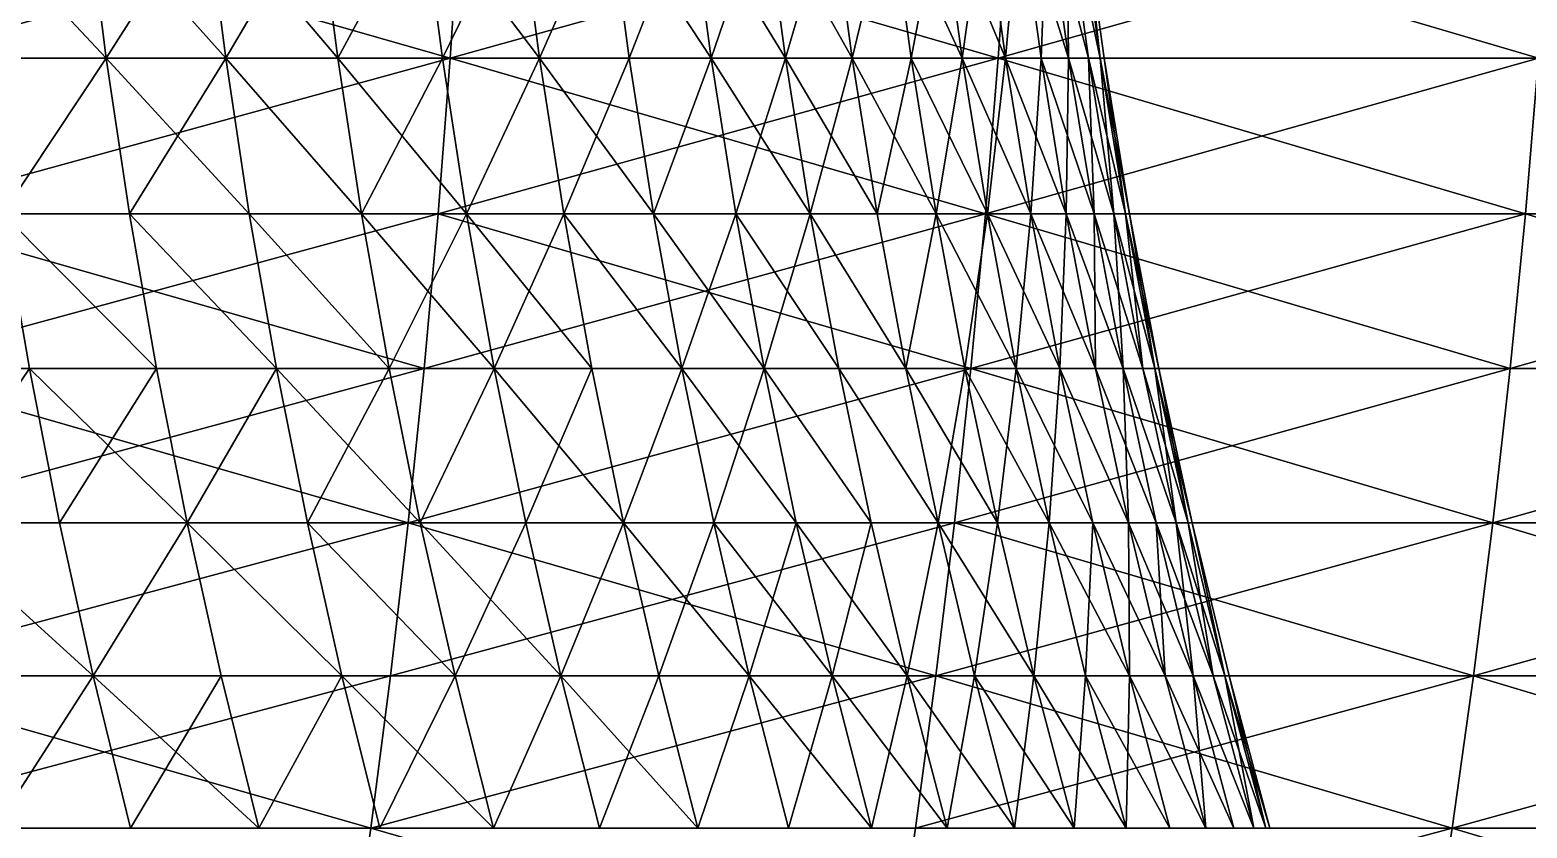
# Model space of a CAD drawing. Header units: millimetres. Extents: x -3250 to 8000, y -3250 to 3250.
# Drawn here: x 6272.9 to 6462.5, y -216.7 to -115.6 of the extents above; entities that cross this region are included whole.
import ezdxf

# ---------------------------------------------------------------- set-up
doc = ezdxf.new("R2010")
doc.units = ezdxf.units.MM
doc.header["$MEASUREMENT"] = 0
doc.layers.add('MESH_3D', color=2, linetype='CONTINUOUS')

msp = doc.modelspace()

# ---------------------------------------------------------------- linework, layer by layer
at = {"layer": 'MESH_3D'}
for points in [[(6257.04, -99.47, 757.94), (6326.14, -119.23, 797.54), (6255.8, -119.23, 760.36)], [(6327.44, -99.47, 25904.86), (6255.8, -119.23, 25939.64), (6326.14, -119.23, 25902.46)], [(6327.44, -99.47, 25904.86), (6257.04, -99.47, 25942.06), (6255.8, -119.23, 25939.64)], [(6257.04, -99.47, 757.94), (6327.44, -99.47, 795.14), (6326.14, -119.23, 797.54)], [(6266.55, -119.23, 2938.27), (6280.08, -99.47, 2976.09), (6264.07, -99.47, 2939.39)], [(6282.6, -119.23, 23724.97), (6266.55, -119.23, 23761.73), (6264.07, -99.47, 23760.61)], [(6282.6, -119.23, 23724.97), (6264.07, -99.47, 23760.61), (6280.08, -99.47, 23723.91)], [(6266.55, -119.23, 2938.27), (6282.6, -119.23, 2975.03), (6280.08, -99.47, 2976.09)], [(6280.08, -99.47, 2976.09), (6297.72, -119.23, 3012.19), (6295.18, -99.47, 3013.19)], [(6282.6, -119.23, 2975.03), (6297.72, -119.23, 3012.19), (6280.08, -99.47, 2976.09)], [(6295.18, -99.47, 23686.81), (6282.6, -119.23, 23724.97), (6280.08, -99.47, 23723.91)], [(6297.72, -119.23, 23687.81), (6282.6, -119.23, 23724.97), (6295.18, -99.47, 23686.81)], [(6297.72, -119.23, 3012.19), (6309.34, -99.47, 3050.64), (6295.18, -99.47, 3013.19)], [(6311.9, -119.23, 23650.29), (6295.18, -99.47, 23686.81), (6309.34, -99.47, 23649.36)], [(6311.9, -119.23, 23650.29), (6297.72, -119.23, 23687.81), (6295.18, -99.47, 23686.81)], [(6297.72, -119.23, 3012.19), (6311.9, -119.23, 3049.71), (6309.34, -99.47, 3050.64)], [(6311.9, -119.23, 3049.71), (6322.57, -99.47, 3088.44), (6309.34, -99.47, 3050.64)], [(6322.57, -99.47, 23611.56), (6311.9, -119.23, 23650.29), (6309.34, -99.47, 23649.36)], [(6311.9, -119.23, 3049.71), (6325.15, -119.23, 3087.58), (6322.57, -99.47, 3088.44)], [(6325.15, -119.23, 23612.42), (6311.9, -119.23, 23650.29), (6322.57, -99.47, 23611.56)], [(6325.15, -119.23, 3087.58), (6334.85, -99.47, 3126.56), (6322.57, -99.47, 3088.44)], [(6337.45, -119.23, 23574.24), (6325.15, -119.23, 23612.42), (6322.57, -99.47, 23611.56)], [(6337.45, -119.23, 23574.24), (6322.57, -99.47, 23611.56), (6334.85, -99.47, 23573.44)], [(6325.15, -119.23, 3087.58), (6337.45, -119.23, 3125.76), (6334.85, -99.47, 3126.56)], [(6327.44, -99.47, 795.14), (6395.53, -119.23, 836.46), (6326.14, -119.23, 797.54)], [(6396.9, -99.47, 25865.9), (6326.14, -119.23, 25902.46), (6395.53, -119.23, 25863.54)], [(6396.9, -99.47, 25865.9), (6327.44, -99.47, 25904.86), (6326.14, -119.23, 25902.46)], [(6327.44, -99.47, 795.14), (6396.9, -99.47, 834.1), (6395.53, -119.23, 836.46)], [(6337.45, -119.23, 3125.76), (6346.18, -99.47, 3164.97), (6334.85, -99.47, 3126.56)], [(6346.18, -99.47, 23535.03), (6337.45, -119.23, 23574.24), (6334.85, -99.47, 23573.44)], [(6337.45, -119.23, 3125.76), (6348.8, -119.23, 3164.24), (6346.18, -99.47, 3164.97)], [(6348.8, -119.23, 23535.76), (6337.45, -119.23, 23574.24), (6346.18, -99.47, 23535.03)], [(6348.8, -119.23, 3164.24), (6356.54, -99.47, 3203.66), (6346.18, -99.47, 3164.97)], [(6359.18, -119.23, 23497.02), (6346.18, -99.47, 23535.03), (6356.54, -99.47, 23496.34)], [(6359.18, -119.23, 23497.02), (6348.8, -119.23, 23535.76), (6346.18, -99.47, 23535.03)], [(6348.8, -119.23, 3164.24), (6359.18, -119.23, 3202.98), (6356.54, -99.47, 3203.66)], [(6359.18, -119.23, 3202.98), (6365.94, -99.47, 3242.58), (6356.54, -99.47, 3203.66)], [(6368.6, -119.23, 23458.02), (6356.54, -99.47, 23496.34), (6365.94, -99.47, 23457.42)], [(6368.6, -119.23, 23458.02), (6359.18, -119.23, 23497.02), (6356.54, -99.47, 23496.34)], [(6359.18, -119.23, 3202.98), (6368.6, -119.23, 3241.98), (6365.94, -99.47, 3242.58)], [(6368.6, -119.23, 3241.98), (6374.36, -99.47, 3281.74), (6365.94, -99.47, 3242.58)], [(6377.03, -119.23, 23418.8), (6368.6, -119.23, 23458.02), (6365.94, -99.47, 23457.42)], [(6377.03, -119.23, 23418.8), (6365.94, -99.47, 23457.42), (6374.36, -99.47, 23418.26)], [(6368.6, -119.23, 3241.98), (6377.03, -119.23, 3281.2), (6374.36, -99.47, 3281.74)], [(6377.03, -119.23, 3281.2), (6381.81, -99.47, 3321.08), (6374.36, -99.47, 3281.74)], [(6381.81, -99.47, 23378.92), (6377.03, -119.23, 23418.8), (6374.36, -99.47, 23418.26)], [(6377.03, -119.23, 3281.2), (6384.49, -119.23, 3320.61), (6381.81, -99.47, 3321.08)], [(6384.49, -119.23, 23379.39), (6377.03, -119.23, 23418.8), (6381.81, -99.47, 23378.92)], [(6384.49, -119.23, 3320.61), (6388.27, -99.47, 3360.61), (6381.81, -99.47, 3321.08)], [(6390.96, -119.23, 23339.8), (6384.49, -119.23, 23379.39), (6381.81, -99.47, 23378.92)], [(6390.96, -119.23, 23339.8), (6381.81, -99.47, 23378.92), (6388.27, -99.47, 23339.39)], [(6384.49, -119.23, 3320.61), (6390.96, -119.23, 3360.2), (6388.27, -99.47, 3360.61)], [(6390.96, -119.23, 3360.2), (6393.74, -99.47, 3400.28), (6388.27, -99.47, 3360.61)], [(6396.45, -119.23, 23300.06), (6388.27, -99.47, 23339.39), (6393.74, -99.47, 23299.72)], [(6396.45, -119.23, 23300.06), (6390.96, -119.23, 23339.8), (6388.27, -99.47, 23339.39)], [(6390.96, -119.23, 3360.2), (6396.45, -119.23, 3399.94), (6393.74, -99.47, 3400.28)], [(6396.45, -119.23, 3399.94), (6398.23, -99.47, 3440.07), (6393.74, -99.47, 3400.28)], [(6398.23, -99.47, 23259.93), (6396.45, -119.23, 23300.06), (6393.74, -99.47, 23299.72)], [(6395.53, -119.23, 836.46), (6465.36, -99.47, 874.77), (6463.93, -119.23, 877.09)], [(6396.9, -99.47, 834.1), (6465.36, -99.47, 874.77), (6395.53, -119.23, 836.46)], [(6463.93, -119.23, 25822.91), (6396.9, -99.47, 25865.9), (6395.53, -119.23, 25863.54)], [(6396.45, -119.23, 3399.94), (6400.94, -119.23, 3439.8), (6398.23, -99.47, 3440.07)], [(6400.94, -119.23, 23260.2), (6396.45, -119.23, 23300.06), (6398.23, -99.47, 23259.93)], [(6465.36, -99.47, 25825.23), (6396.9, -99.47, 25865.9), (6463.93, -119.23, 25822.91)], [(6400.94, -119.23, 3439.8), (6401.72, -99.47, 3479.97), (6398.23, -99.47, 3440.07)], [(6404.44, -119.23, 23220.24), (6398.23, -99.47, 23259.93), (6401.72, -99.47, 23220.03)], [(6404.44, -119.23, 23220.24), (6400.94, -119.23, 23260.2), (6398.23, -99.47, 23259.93)], [(6400.94, -119.23, 3439.8), (6404.44, -119.23, 3479.76), (6401.72, -99.47, 3479.97)], [(6404.44, -119.23, 3479.76), (6404.21, -99.47, 3519.94), (6401.72, -99.47, 3479.97)], [(6406.94, -119.23, 23180.2), (6404.44, -119.23, 23220.24), (6401.72, -99.47, 23220.03)], [(6406.94, -119.23, 23180.2), (6401.72, -99.47, 23220.03), (6404.21, -99.47, 23180.06)], [(6404.21, -99.47, 3519.94), (6408.44, -119.23, 3559.89), (6405.71, -99.47, 3559.96)], [(6406.94, -119.23, 3519.8), (6408.44, -119.23, 3559.89), (6404.21, -99.47, 3519.94)], [(6404.44, -119.23, 3479.76), (6406.94, -119.23, 3519.8), (6404.21, -99.47, 3519.94)], [(6408.44, -119.23, 23140.11), (6406.94, -119.23, 23180.2), (6404.21, -99.47, 23180.06)], [(6408.44, -119.23, 23140.11), (6404.21, -99.47, 23180.06), (6405.71, -99.47, 23140.04)], [(6408.44, -119.23, 3559.89), (6406.21, -99.47, 3600), (6405.71, -99.47, 3559.96)], [(6408.44, -119.23, 23140.11), (6405.71, -99.47, 23140.04), (6406.21, -99.47, 23100)], [(6408.44, -119.23, 3559.89), (6408.94, -119.23, 3600), (6406.21, -99.47, 3600)], [(6408.94, -119.23, 23100), (6406.21, -99.47, 3600), (6408.94, -119.23, 3600)], [(6408.94, -119.23, 23100), (6406.21, -99.47, 23100), (6406.21, -99.47, 3600)], [(6408.44, -119.23, 23140.11), (6406.21, -99.47, 23100), (6408.94, -119.23, 23100)], [(6254.33, -138.92, 763.23), (6326.14, -119.23, 797.54), (6324.6, -138.92, 800.36)], [(6255.8, -119.23, 760.36), (6326.14, -119.23, 797.54), (6254.33, -138.92, 763.23)], [(6326.14, -119.23, 25902.46), (6254.33, -138.92, 25936.77), (6324.6, -138.92, 25899.64)], [(6326.14, -119.23, 25902.46), (6255.8, -119.23, 25939.64), (6254.33, -138.92, 25936.77)], [(6269.49, -138.92, 2936.94), (6282.6, -119.23, 2975.03), (6266.55, -119.23, 2938.27)], [(6282.6, -119.23, 23724.97), (6269.49, -138.92, 23763.06), (6266.55, -119.23, 23761.73)], [(6269.49, -138.92, 2936.94), (6285.56, -138.92, 2973.78), (6282.6, -119.23, 2975.03)], [(6285.56, -138.92, 23726.22), (6269.49, -138.92, 23763.06), (6282.6, -119.23, 23724.97)], [(6285.56, -138.92, 2973.78), (6297.72, -119.23, 3012.19), (6282.6, -119.23, 2975.03)], [(6300.71, -138.92, 23688.99), (6282.6, -119.23, 23724.97), (6297.72, -119.23, 23687.81)], [(6300.71, -138.92, 23688.99), (6285.56, -138.92, 23726.22), (6282.6, -119.23, 23724.97)], [(6285.56, -138.92, 2973.78), (6300.71, -138.92, 3011.01), (6297.72, -119.23, 3012.19)], [(6297.72, -119.23, 3012.19), (6314.93, -138.92, 3048.61), (6311.9, -119.23, 3049.71)], [(6300.71, -138.92, 3011.01), (6314.93, -138.92, 3048.61), (6297.72, -119.23, 3012.19)], [(6314.93, -138.92, 23651.39), (6300.71, -138.92, 23688.99), (6297.72, -119.23, 23687.81)], [(6314.93, -138.92, 23651.39), (6297.72, -119.23, 23687.81), (6311.9, -119.23, 23650.29)], [(6314.93, -138.92, 3048.61), (6325.15, -119.23, 3087.58), (6311.9, -119.23, 3049.71)], [(6328.2, -138.92, 23613.45), (6314.93, -138.92, 23651.39), (6311.9, -119.23, 23650.29)], [(6328.2, -138.92, 23613.45), (6311.9, -119.23, 23650.29), (6325.15, -119.23, 23612.42)], [(6314.93, -138.92, 3048.61), (6328.2, -138.92, 3086.55), (6325.15, -119.23, 3087.58)], [(6326.14, -119.23, 797.54), (6393.92, -138.92, 839.24), (6324.6, -138.92, 800.36)], [(6395.53, -119.23, 25863.54), (6324.6, -138.92, 25899.64), (6393.92, -138.92, 25860.76)], [(6395.53, -119.23, 25863.54), (6326.14, -119.23, 25902.46), (6324.6, -138.92, 25899.64)], [(6328.2, -138.92, 3086.55), (6337.45, -119.23, 3125.76), (6325.15, -119.23, 3087.58)], [(6337.45, -119.23, 23574.24), (6328.2, -138.92, 23613.45), (6325.15, -119.23, 23612.42)], [(6326.14, -119.23, 797.54), (6395.53, -119.23, 836.46), (6393.92, -138.92, 839.24)], [(6328.2, -138.92, 3086.55), (6340.53, -138.92, 3124.81), (6337.45, -119.23, 3125.76)], [(6340.53, -138.92, 23575.19), (6328.2, -138.92, 23613.45), (6337.45, -119.23, 23574.24)], [(6340.53, -138.92, 3124.81), (6348.8, -119.23, 3164.24), (6337.45, -119.23, 3125.76)], [(6351.9, -138.92, 23536.64), (6340.53, -138.92, 23575.19), (6337.45, -119.23, 23574.24)], [(6351.9, -138.92, 23536.64), (6337.45, -119.23, 23574.24), (6348.8, -119.23, 23535.76)], [(6340.53, -138.92, 3124.81), (6351.9, -138.92, 3163.36), (6348.8, -119.23, 3164.24)], [(6351.9, -138.92, 3163.36), (6359.18, -119.23, 3202.98), (6348.8, -119.23, 3164.24)], [(6359.18, -119.23, 23497.02), (6351.9, -138.92, 23536.64), (6348.8, -119.23, 23535.76)], [(6351.9, -138.92, 3163.36), (6362.3, -138.92, 3202.19), (6359.18, -119.23, 3202.98)], [(6362.3, -138.92, 23497.81), (6351.9, -138.92, 23536.64), (6359.18, -119.23, 23497.02)], [(6362.3, -138.92, 3202.19), (6368.6, -119.23, 3241.98), (6359.18, -119.23, 3202.98)], [(6371.73, -138.92, 23458.74), (6359.18, -119.23, 23497.02), (6368.6, -119.23, 23458.02)], [(6371.73, -138.92, 23458.74), (6362.3, -138.92, 23497.81), (6359.18, -119.23, 23497.02)], [(6362.3, -138.92, 3202.19), (6371.73, -138.92, 3241.26), (6368.6, -119.23, 3241.98)], [(6371.73, -138.92, 3241.26), (6377.03, -119.23, 3281.2), (6368.6, -119.23, 3241.98)], [(6380.19, -138.92, 23419.44), (6368.6, -119.23, 23458.02), (6377.03, -119.23, 23418.8)], [(6380.19, -138.92, 23419.44), (6371.73, -138.92, 23458.74), (6368.6, -119.23, 23458.02)], [(6371.73, -138.92, 3241.26), (6380.19, -138.92, 3280.56), (6377.03, -119.23, 3281.2)], [(6380.19, -138.92, 3280.56), (6384.49, -119.23, 3320.61), (6377.03, -119.23, 3281.2)], [(6387.66, -138.92, 23379.95), (6377.03, -119.23, 23418.8), (6384.49, -119.23, 23379.39)], [(6387.66, -138.92, 23379.95), (6380.19, -138.92, 23419.44), (6377.03, -119.23, 23418.8)], [(6380.19, -138.92, 3280.56), (6387.66, -138.92, 3320.05), (6384.49, -119.23, 3320.61)], [(6387.66, -138.92, 3320.05), (6390.96, -119.23, 3360.2), (6384.49, -119.23, 3320.61)], [(6394.15, -138.92, 23340.28), (6384.49, -119.23, 23379.39), (6390.96, -119.23, 23339.8)], [(6394.15, -138.92, 23340.28), (6387.66, -138.92, 23379.95), (6384.49, -119.23, 23379.39)], [(6387.66, -138.92, 3320.05), (6394.15, -138.92, 3359.72), (6390.96, -119.23, 3360.2)], [(6394.15, -138.92, 3359.72), (6396.45, -119.23, 3399.94), (6390.96, -119.23, 3360.2)], [(6399.64, -138.92, 23300.46), (6390.96, -119.23, 23339.8), (6396.45, -119.23, 23300.06)], [(6399.64, -138.92, 23300.46), (6394.15, -138.92, 23340.28), (6390.96, -119.23, 23339.8)], [(6395.53, -119.23, 836.46), (6462.26, -138.92, 879.84), (6393.92, -138.92, 839.24)], [(6463.93, -119.23, 25822.91), (6395.53, -119.23, 25863.54), (6393.92, -138.92, 25860.76)], [(6463.93, -119.23, 25822.91), (6393.92, -138.92, 25860.76), (6462.26, -138.92, 25820.16)], [(6394.15, -138.92, 3359.72), (6399.64, -138.92, 3399.54), (6396.45, -119.23, 3399.94)], [(6395.53, -119.23, 836.46), (6463.93, -119.23, 877.09), (6462.26, -138.92, 879.84)], [(6399.64, -138.92, 3399.54), (6400.94, -119.23, 3439.8), (6396.45, -119.23, 3399.94)], [(6404.14, -138.92, 23260.52), (6399.64, -138.92, 23300.46), (6396.45, -119.23, 23300.06)], [(6404.14, -138.92, 23260.52), (6396.45, -119.23, 23300.06), (6400.94, -119.23, 23260.2)], [(6399.64, -138.92, 3399.54), (6404.14, -138.92, 3439.48), (6400.94, -119.23, 3439.8)], [(6404.14, -138.92, 3439.48), (6404.44, -119.23, 3479.76), (6400.94, -119.23, 3439.8)], [(6407.65, -138.92, 23220.48), (6400.94, -119.23, 23260.2), (6404.44, -119.23, 23220.24)], [(6407.65, -138.92, 23220.48), (6404.14, -138.92, 23260.52), (6400.94, -119.23, 23260.2)], [(6404.14, -138.92, 3439.48), (6407.65, -138.92, 3479.52), (6404.44, -119.23, 3479.76)], [(6407.65, -138.92, 3479.52), (6406.94, -119.23, 3519.8), (6404.44, -119.23, 3479.76)], [(6410.15, -138.92, 23180.36), (6404.44, -119.23, 23220.24), (6406.94, -119.23, 23180.2)], [(6410.15, -138.92, 23180.36), (6407.65, -138.92, 23220.48), (6404.44, -119.23, 23220.24)], [(6410.15, -138.92, 3519.64), (6408.44, -119.23, 3559.89), (6406.94, -119.23, 3519.8)], [(6407.65, -138.92, 3479.52), (6410.15, -138.92, 3519.64), (6406.94, -119.23, 3519.8)], [(6411.65, -138.92, 23140.19), (6406.94, -119.23, 23180.2), (6408.44, -119.23, 23140.11)], [(6411.65, -138.92, 23140.19), (6410.15, -138.92, 23180.36), (6406.94, -119.23, 23180.2)], [(6411.65, -138.92, 3559.81), (6408.94, -119.23, 3600), (6408.44, -119.23, 3559.89)], [(6410.15, -138.92, 3519.64), (6411.65, -138.92, 3559.81), (6408.44, -119.23, 3559.89)], [(6408.44, -119.23, 23140.11), (6408.94, -119.23, 23100), (6412.15, -138.92, 23100)], [(6411.65, -138.92, 23140.19), (6408.44, -119.23, 23140.11), (6412.15, -138.92, 23100)], [(6411.65, -138.92, 3559.81), (6412.15, -138.92, 3600), (6408.94, -119.23, 3600)], [(6412.15, -138.92, 23100), (6408.94, -119.23, 3600), (6412.15, -138.92, 3600)], [(6412.15, -138.92, 23100), (6408.94, -119.23, 23100), (6408.94, -119.23, 3600)], [(6463.93, -119.23, 877.09), (6529.55, -138.92, 922.13), (6462.26, -138.92, 879.84)], [(6529.55, -138.92, 25777.87), (6463.93, -119.23, 25822.91), (6462.26, -138.92, 25820.16)], [(6254.33, -138.92, 763.23), (6322.83, -158.52, 803.62), (6252.64, -158.52, 766.53)], [(6324.6, -138.92, 25899.64), (6254.33, -138.92, 25936.77), (6252.64, -158.52, 25933.47)], [(6324.6, -138.92, 25899.64), (6252.64, -158.52, 25933.47), (6322.83, -158.52, 25896.38)], [(6254.33, -138.92, 763.23), (6324.6, -138.92, 800.36), (6322.83, -158.52, 803.62)], [(6269.49, -138.92, 2936.94), (6288.98, -158.52, 2972.34), (6285.56, -138.92, 2973.78)], [(6272.87, -158.52, 2935.42), (6288.98, -158.52, 2972.34), (6269.49, -138.92, 2936.94)], [(6288.98, -158.52, 23727.66), (6272.87, -158.52, 23764.58), (6269.49, -138.92, 23763.06)], [(6288.98, -158.52, 23727.66), (6269.49, -138.92, 23763.06), (6285.56, -138.92, 23726.22)], [(6285.56, -138.92, 2973.78), (6304.16, -158.52, 3009.66), (6300.71, -138.92, 3011.01)], [(6288.98, -158.52, 2972.34), (6304.16, -158.52, 3009.66), (6285.56, -138.92, 2973.78)], [(6304.16, -158.52, 23690.34), (6288.98, -158.52, 23727.66), (6285.56, -138.92, 23726.22)], [(6304.16, -158.52, 23690.34), (6285.56, -138.92, 23726.22), (6300.71, -138.92, 23688.99)], [(6300.71, -138.92, 3011.01), (6318.41, -158.52, 3047.34), (6314.93, -138.92, 3048.61)], [(6304.16, -158.52, 3009.66), (6318.41, -158.52, 3047.34), (6300.71, -138.92, 3011.01)], [(6318.41, -158.52, 23652.66), (6304.16, -158.52, 23690.34), (6300.71, -138.92, 23688.99)], [(6318.41, -158.52, 23652.66), (6300.71, -138.92, 23688.99), (6314.93, -138.92, 23651.39)], [(6318.41, -158.52, 3047.34), (6328.2, -138.92, 3086.55), (6314.93, -138.92, 3048.61)], [(6331.72, -158.52, 23614.63), (6314.93, -138.92, 23651.39), (6328.2, -138.92, 23613.45)], [(6331.72, -158.52, 23614.63), (6318.41, -158.52, 23652.66), (6314.93, -138.92, 23651.39)], [(6318.41, -158.52, 3047.34), (6331.72, -158.52, 3085.37), (6328.2, -138.92, 3086.55)], [(6324.6, -138.92, 800.36), (6392.07, -158.52, 842.46), (6322.83, -158.52, 803.62)], [(6393.92, -138.92, 25860.76), (6324.6, -138.92, 25899.64), (6322.83, -158.52, 25896.38)], [(6393.92, -138.92, 25860.76), (6322.83, -158.52, 25896.38), (6392.07, -158.52, 25857.54)], [(6324.6, -138.92, 800.36), (6393.92, -138.92, 839.24), (6392.07, -158.52, 842.46)], [(6331.72, -158.52, 3085.37), (6340.53, -138.92, 3124.81), (6328.2, -138.92, 3086.55)], [(6344.07, -158.52, 23576.28), (6328.2, -138.92, 23613.45), (6340.53, -138.92, 23575.19)], [(6344.07, -158.52, 23576.28), (6331.72, -158.52, 23614.63), (6328.2, -138.92, 23613.45)], [(6331.72, -158.52, 3085.37), (6344.07, -158.52, 3123.72), (6340.53, -138.92, 3124.81)], [(6340.53, -138.92, 3124.81), (6355.47, -158.52, 3162.36), (6351.9, -138.92, 3163.36)], [(6344.07, -158.52, 3123.72), (6355.47, -158.52, 3162.36), (6340.53, -138.92, 3124.81)], [(6355.47, -158.52, 23537.64), (6340.53, -138.92, 23575.19), (6351.9, -138.92, 23536.64)], [(6355.47, -158.52, 23537.64), (6344.07, -158.52, 23576.28), (6340.53, -138.92, 23575.19)], [(6355.47, -158.52, 3162.36), (6362.3, -138.92, 3202.19), (6351.9, -138.92, 3163.36)], [(6365.9, -158.52, 23498.73), (6351.9, -138.92, 23536.64), (6362.3, -138.92, 23497.81)], [(6365.9, -158.52, 23498.73), (6355.47, -158.52, 23537.64), (6351.9, -138.92, 23536.64)], [(6355.47, -158.52, 3162.36), (6365.9, -158.52, 3201.27), (6362.3, -138.92, 3202.19)], [(6365.9, -158.52, 3201.27), (6371.73, -138.92, 3241.26), (6362.3, -138.92, 3202.19)], [(6375.35, -158.52, 23459.56), (6365.9, -158.52, 23498.73), (6362.3, -138.92, 23497.81)], [(6375.35, -158.52, 23459.56), (6362.3, -138.92, 23497.81), (6371.73, -138.92, 23458.74)], [(6365.9, -158.52, 3201.27), (6375.35, -158.52, 3240.44), (6371.73, -138.92, 3241.26)], [(6371.73, -138.92, 3241.26), (6383.82, -158.52, 3279.82), (6380.19, -138.92, 3280.56)], [(6375.35, -158.52, 3240.44), (6383.82, -158.52, 3279.82), (6371.73, -138.92, 3241.26)], [(6383.82, -158.52, 23420.18), (6371.73, -138.92, 23458.74), (6380.19, -138.92, 23419.44)], [(6383.82, -158.52, 23420.18), (6375.35, -158.52, 23459.56), (6371.73, -138.92, 23458.74)], [(6383.82, -158.52, 3279.82), (6387.66, -138.92, 3320.05), (6380.19, -138.92, 3280.56)], [(6387.66, -138.92, 23379.95), (6383.82, -158.52, 23420.18), (6380.19, -138.92, 23419.44)], [(6383.82, -158.52, 3279.82), (6391.31, -158.52, 3319.41), (6387.66, -138.92, 3320.05)], [(6391.31, -158.52, 23380.59), (6383.82, -158.52, 23420.18), (6387.66, -138.92, 23379.95)], [(6387.66, -138.92, 3320.05), (6397.81, -158.52, 3359.17), (6394.15, -138.92, 3359.72)], [(6391.31, -158.52, 3319.41), (6397.81, -158.52, 3359.17), (6387.66, -138.92, 3320.05)], [(6394.15, -138.92, 23340.28), (6391.31, -158.52, 23380.59), (6387.66, -138.92, 23379.95)], [(6397.81, -158.52, 23340.83), (6391.31, -158.52, 23380.59), (6394.15, -138.92, 23340.28)], [(6392.07, -158.52, 842.46), (6462.26, -138.92, 879.84), (6460.32, -158.52, 883)], [(6393.92, -138.92, 839.24), (6462.26, -138.92, 879.84), (6392.07, -158.52, 842.46)], [(6460.32, -158.52, 25817), (6393.92, -138.92, 25860.76), (6392.07, -158.52, 25857.54)], [(6462.26, -138.92, 25820.16), (6393.92, -138.92, 25860.76), (6460.32, -158.52, 25817)], [(6397.81, -158.52, 3359.17), (6399.64, -138.92, 3399.54), (6394.15, -138.92, 3359.72)], [(6403.32, -158.52, 23300.92), (6397.81, -158.52, 23340.83), (6394.15, -138.92, 23340.28)], [(6403.32, -158.52, 23300.92), (6394.15, -138.92, 23340.28), (6399.64, -138.92, 23300.46)], [(6397.81, -158.52, 3359.17), (6403.32, -158.52, 3399.08), (6399.64, -138.92, 3399.54)], [(6399.64, -138.92, 3399.54), (6407.83, -158.52, 3439.11), (6404.14, -138.92, 3439.48)], [(6403.32, -158.52, 3399.08), (6407.83, -158.52, 3439.11), (6399.64, -138.92, 3399.54)], [(6404.14, -138.92, 23260.52), (6403.32, -158.52, 23300.92), (6399.64, -138.92, 23300.46)], [(6407.83, -158.52, 23260.89), (6403.32, -158.52, 23300.92), (6404.14, -138.92, 23260.52)], [(6404.14, -138.92, 3439.48), (6411.34, -158.52, 3479.25), (6407.65, -138.92, 3479.52)], [(6407.83, -158.52, 3439.11), (6411.34, -158.52, 3479.25), (6404.14, -138.92, 3439.48)], [(6407.65, -138.92, 23220.48), (6407.83, -158.52, 23260.89), (6404.14, -138.92, 23260.52)], [(6411.34, -158.52, 3479.25), (6410.15, -138.92, 3519.64), (6407.65, -138.92, 3479.52)], [(6411.34, -158.52, 23220.75), (6407.83, -158.52, 23260.89), (6407.65, -138.92, 23220.48)], [(6413.85, -158.52, 23180.54), (6411.34, -158.52, 23220.75), (6407.65, -138.92, 23220.48)], [(6413.85, -158.52, 23180.54), (6407.65, -138.92, 23220.48), (6410.15, -138.92, 23180.36)], [(6410.15, -138.92, 3519.64), (6415.36, -158.52, 3559.72), (6411.65, -138.92, 3559.81)], [(6413.85, -158.52, 3519.46), (6415.36, -158.52, 3559.72), (6410.15, -138.92, 3519.64)], [(6411.34, -158.52, 3479.25), (6413.85, -158.52, 3519.46), (6410.15, -138.92, 3519.64)], [(6411.65, -138.92, 23140.19), (6413.85, -158.52, 23180.54), (6410.15, -138.92, 23180.36)], [(6411.65, -138.92, 3559.81), (6415.86, -158.52, 3600), (6412.15, -138.92, 3600)], [(6415.36, -158.52, 3559.72), (6415.86, -158.52, 3600), (6411.65, -138.92, 3559.81)], [(6415.36, -158.52, 23140.28), (6411.65, -138.92, 23140.19), (6412.15, -138.92, 23100)], [(6415.36, -158.52, 23140.28), (6413.85, -158.52, 23180.54), (6411.65, -138.92, 23140.19)], [(6415.86, -158.52, 23100), (6412.15, -138.92, 3600), (6415.86, -158.52, 3600)], [(6415.86, -158.52, 23100), (6412.15, -138.92, 23100), (6412.15, -138.92, 3600)], [(6415.36, -158.52, 23140.28), (6412.15, -138.92, 23100), (6415.86, -158.52, 23100)], [(6462.26, -138.92, 879.84), (6527.54, -158.52, 925.24), (6460.32, -158.52, 883)], [(6529.55, -138.92, 25777.87), (6462.26, -138.92, 25820.16), (6460.32, -158.52, 25817)], [(6529.55, -138.92, 25777.87), (6460.32, -158.52, 25817), (6527.54, -158.52, 25774.76)], [(6462.26, -138.92, 879.84), (6529.55, -138.92, 922.13), (6527.54, -158.52, 925.24)], [(6252.64, -158.52, 766.53), (6320.82, -178.02, 807.31), (6250.72, -178.02, 770.26)], [(6322.83, -158.52, 25896.38), (6252.64, -158.52, 25933.47), (6250.72, -178.02, 25929.74)], [(6322.83, -158.52, 25896.38), (6250.72, -178.02, 25929.74), (6320.82, -178.02, 25892.69)], [(6252.64, -158.52, 766.53), (6322.83, -158.52, 803.62), (6320.82, -178.02, 807.31)], [(6259.62, -178.02, 2897.08), (6276.69, -178.02, 2933.69), (6272.87, -158.52, 2935.42)], [(6276.69, -178.02, 23766.31), (6259.62, -178.02, 23802.92), (6272.87, -158.52, 23764.58)], [(6276.69, -178.02, 2933.69), (6288.98, -158.52, 2972.34), (6272.87, -158.52, 2935.42)], [(6292.84, -178.02, 23729.29), (6272.87, -158.52, 23764.58), (6288.98, -158.52, 23727.66)], [(6292.84, -178.02, 23729.29), (6276.69, -178.02, 23766.31), (6272.87, -158.52, 23764.58)], [(6276.69, -178.02, 2933.69), (6292.84, -178.02, 2970.71), (6288.98, -158.52, 2972.34)], [(6292.84, -178.02, 2970.71), (6304.16, -158.52, 3009.66), (6288.98, -158.52, 2972.34)], [(6304.16, -158.52, 23690.34), (6292.84, -178.02, 23729.29), (6288.98, -158.52, 23727.66)], [(6292.84, -178.02, 2970.71), (6308.07, -178.02, 3008.13), (6304.16, -158.52, 3009.66)], [(6308.07, -178.02, 23691.87), (6292.84, -178.02, 23729.29), (6304.16, -158.52, 23690.34)], [(6308.07, -178.02, 3008.13), (6318.41, -158.52, 3047.34), (6304.16, -158.52, 3009.66)], [(6322.36, -178.02, 23654.09), (6304.16, -158.52, 23690.34), (6318.41, -158.52, 23652.66)], [(6322.36, -178.02, 23654.09), (6308.07, -178.02, 23691.87), (6304.16, -158.52, 23690.34)], [(6308.07, -178.02, 3008.13), (6322.36, -178.02, 3045.91), (6318.41, -158.52, 3047.34)], [(6322.36, -178.02, 3045.91), (6331.72, -158.52, 3085.37), (6318.41, -158.52, 3047.34)], [(6331.72, -158.52, 23614.63), (6322.36, -178.02, 23654.09), (6318.41, -158.52, 23652.66)], [(6320.82, -178.02, 807.31), (6392.07, -158.52, 842.46), (6389.97, -178.02, 846.09)], [(6322.83, -158.52, 803.62), (6392.07, -158.52, 842.46), (6320.82, -178.02, 807.31)], [(6392.07, -158.52, 25857.54), (6320.82, -178.02, 25892.69), (6389.97, -178.02, 25853.91)], [(6392.07, -158.52, 25857.54), (6322.83, -158.52, 25896.38), (6320.82, -178.02, 25892.69)], [(6322.36, -178.02, 3045.91), (6335.7, -178.02, 3084.03), (6331.72, -158.52, 3085.37)], [(6335.7, -178.02, 23615.97), (6322.36, -178.02, 23654.09), (6331.72, -158.52, 23614.63)], [(6335.7, -178.02, 3084.03), (6344.07, -158.52, 3123.72), (6331.72, -158.52, 3085.37)], [(6348.08, -178.02, 23577.52), (6335.7, -178.02, 23615.97), (6331.72, -158.52, 23614.63)], [(6348.08, -178.02, 23577.52), (6331.72, -158.52, 23614.63), (6344.07, -158.52, 23576.28)], [(6335.7, -178.02, 3084.03), (6348.08, -178.02, 3122.48), (6344.07, -158.52, 3123.72)], [(6348.08, -178.02, 3122.48), (6355.47, -158.52, 3162.36), (6344.07, -158.52, 3123.72)], [(6355.47, -158.52, 23537.64), (6348.08, -178.02, 23577.52), (6344.07, -158.52, 23576.28)], [(6348.08, -178.02, 3122.48), (6359.51, -178.02, 3161.22), (6355.47, -158.52, 3162.36)], [(6359.51, -178.02, 23538.78), (6348.08, -178.02, 23577.52), (6355.47, -158.52, 23537.64)], [(6359.51, -178.02, 3161.22), (6365.9, -158.52, 3201.27), (6355.47, -158.52, 3162.36)], [(6369.96, -178.02, 23499.76), (6359.51, -178.02, 23538.78), (6355.47, -158.52, 23537.64)], [(6369.96, -178.02, 23499.76), (6355.47, -158.52, 23537.64), (6365.9, -158.52, 23498.73)], [(6359.51, -178.02, 3161.22), (6369.96, -178.02, 3200.24), (6365.9, -158.52, 3201.27)], [(6365.9, -158.52, 3201.27), (6379.44, -178.02, 3239.5), (6375.35, -158.52, 3240.44)], [(6369.96, -178.02, 3200.24), (6379.44, -178.02, 3239.5), (6365.9, -158.52, 3201.27)], [(6379.44, -178.02, 23460.5), (6369.96, -178.02, 23499.76), (6365.9, -158.52, 23498.73)], [(6379.44, -178.02, 23460.5), (6365.9, -158.52, 23498.73), (6375.35, -158.52, 23459.56)], [(6375.35, -158.52, 3240.44), (6387.94, -178.02, 3278.99), (6383.82, -158.52, 3279.82)], [(6379.44, -178.02, 3239.5), (6387.94, -178.02, 3278.99), (6375.35, -158.52, 3240.44)], [(6387.94, -178.02, 23421.01), (6375.35, -158.52, 23459.56), (6383.82, -158.52, 23420.18)], [(6387.94, -178.02, 23421.01), (6379.44, -178.02, 23460.5), (6375.35, -158.52, 23459.56)], [(6387.94, -178.02, 3278.99), (6391.31, -158.52, 3319.41), (6383.82, -158.52, 3279.82)], [(6395.45, -178.02, 23381.32), (6387.94, -178.02, 23421.01), (6383.82, -158.52, 23420.18)], [(6395.45, -178.02, 23381.32), (6383.82, -158.52, 23420.18), (6391.31, -158.52, 23380.59)], [(6387.94, -178.02, 3278.99), (6395.45, -178.02, 3318.68), (6391.31, -158.52, 3319.41)], [(6392.07, -158.52, 842.46), (6458.13, -178.02, 886.58), (6389.97, -178.02, 846.09)], [(6460.32, -158.52, 25817), (6392.07, -158.52, 25857.54), (6389.97, -178.02, 25853.91)], [(6460.32, -158.52, 25817), (6389.97, -178.02, 25853.91), (6458.13, -178.02, 25813.42)], [(6395.45, -178.02, 3318.68), (6397.81, -158.52, 3359.17), (6391.31, -158.52, 3319.41)], [(6401.96, -178.02, 23341.46), (6395.45, -178.02, 23381.32), (6391.31, -158.52, 23380.59)], [(6401.96, -178.02, 23341.46), (6391.31, -158.52, 23380.59), (6397.81, -158.52, 23340.83)], [(6392.07, -158.52, 842.46), (6460.32, -158.52, 883), (6458.13, -178.02, 886.58)], [(6395.45, -178.02, 3318.68), (6401.96, -178.02, 3358.54), (6397.81, -158.52, 3359.17)], [(6401.96, -178.02, 3358.54), (6403.32, -158.52, 3399.08), (6397.81, -158.52, 3359.17)], [(6407.48, -178.02, 23301.44), (6401.96, -178.02, 23341.46), (6397.81, -158.52, 23340.83)], [(6407.48, -178.02, 23301.44), (6397.81, -158.52, 23340.83), (6403.32, -158.52, 23300.92)], [(6401.96, -178.02, 3358.54), (6407.48, -178.02, 3398.56), (6403.32, -158.52, 3399.08)], [(6403.32, -158.52, 3399.08), (6412.01, -178.02, 3438.69), (6407.83, -158.52, 3439.11)], [(6407.48, -178.02, 3398.56), (6412.01, -178.02, 3438.69), (6403.32, -158.52, 3399.08)], [(6412.01, -178.02, 23261.31), (6407.48, -178.02, 23301.44), (6403.32, -158.52, 23300.92)], [(6412.01, -178.02, 23261.31), (6403.32, -158.52, 23300.92), (6407.83, -158.52, 23260.89)], [(6412.01, -178.02, 3438.69), (6411.34, -158.52, 3479.25), (6407.83, -158.52, 3439.11)], [(6415.53, -178.02, 23221.07), (6412.01, -178.02, 23261.31), (6407.83, -158.52, 23260.89)], [(6415.53, -178.02, 23221.07), (6407.83, -158.52, 23260.89), (6411.34, -158.52, 23220.75)], [(6411.34, -158.52, 3479.25), (6418.04, -178.02, 3519.25), (6413.85, -158.52, 3519.46)], [(6415.53, -178.02, 3478.93), (6418.04, -178.02, 3519.25), (6411.34, -158.52, 3479.25)], [(6412.01, -178.02, 3438.69), (6415.53, -178.02, 3478.93), (6411.34, -158.52, 3479.25)], [(6418.04, -178.02, 23180.75), (6415.53, -178.02, 23221.07), (6411.34, -158.52, 23220.75)], [(6418.04, -178.02, 23180.75), (6411.34, -158.52, 23220.75), (6413.85, -158.52, 23180.54)], [(6418.04, -178.02, 3519.25), (6415.36, -158.52, 3559.72), (6413.85, -158.52, 3519.46)], [(6419.55, -178.02, 23140.39), (6418.04, -178.02, 23180.75), (6413.85, -158.52, 23180.54)], [(6419.55, -178.02, 23140.39), (6413.85, -158.52, 23180.54), (6415.36, -158.52, 23140.28)], [(6415.36, -158.52, 3559.72), (6420.06, -178.02, 3600), (6415.86, -158.52, 3600)], [(6419.55, -178.02, 3559.61), (6420.06, -178.02, 3600), (6415.36, -158.52, 3559.72)], [(6418.04, -178.02, 3519.25), (6419.55, -178.02, 3559.61), (6415.36, -158.52, 3559.72)], [(6419.55, -178.02, 23140.39), (6415.36, -158.52, 23140.28), (6415.86, -158.52, 23100)], [(6420.06, -178.02, 23100), (6415.86, -158.52, 3600), (6420.06, -178.02, 3600)], [(6420.06, -178.02, 23100), (6415.86, -158.52, 23100), (6415.86, -158.52, 3600)], [(6419.55, -178.02, 23140.39), (6415.86, -158.52, 23100), (6420.06, -178.02, 23100)], [(6458.13, -178.02, 886.58), (6527.54, -158.52, 925.24), (6525.27, -178.02, 928.77)], [(6460.32, -158.52, 883), (6527.54, -158.52, 925.24), (6458.13, -178.02, 886.58)], [(6527.54, -158.52, 25774.76), (6460.32, -158.52, 25817), (6458.13, -178.02, 25813.42)], [(6527.54, -158.52, 25774.76), (6458.13, -178.02, 25813.42), (6525.27, -178.02, 25771.23)], [(6248.59, -197.41, 774.42), (6320.82, -178.02, 807.31), (6318.58, -197.41, 811.42)], [(6250.72, -178.02, 770.26), (6320.82, -178.02, 807.31), (6248.59, -197.41, 774.42)], [(6320.82, -178.02, 25892.69), (6250.72, -178.02, 25929.74), (6248.59, -197.41, 25925.58)], [(6320.82, -178.02, 25892.69), (6248.59, -197.41, 25925.58), (6318.58, -197.41, 25888.58)], [(6259.62, -178.02, 2897.08), (6280.96, -197.41, 2931.77), (6276.69, -178.02, 2933.69)], [(6263.84, -197.41, 2895.05), (6280.96, -197.41, 2931.77), (6259.62, -178.02, 2897.08)], [(6280.96, -197.41, 23768.23), (6263.84, -197.41, 23804.95), (6259.62, -178.02, 23802.92)], [(6280.96, -197.41, 23768.23), (6259.62, -178.02, 23802.92), (6276.69, -178.02, 23766.31)], [(6280.96, -197.41, 2931.77), (6292.84, -178.02, 2970.71), (6276.69, -178.02, 2933.69)], [(6292.84, -178.02, 23729.29), (6280.96, -197.41, 23768.23), (6276.69, -178.02, 23766.31)], [(6280.96, -197.41, 2931.77), (6297.16, -197.41, 2968.9), (6292.84, -178.02, 2970.71)], [(6297.16, -197.41, 23731.1), (6280.96, -197.41, 23768.23), (6292.84, -178.02, 23729.29)], [(6292.84, -178.02, 2970.71), (6312.43, -197.41, 3006.42), (6308.07, -178.02, 3008.13)], [(6297.16, -197.41, 2968.9), (6312.43, -197.41, 3006.42), (6292.84, -178.02, 2970.71)], [(6312.43, -197.41, 23693.58), (6292.84, -178.02, 23729.29), (6308.07, -178.02, 23691.87)], [(6312.43, -197.41, 23693.58), (6297.16, -197.41, 23731.1), (6292.84, -178.02, 23729.29)], [(6308.07, -178.02, 3008.13), (6326.75, -197.41, 3044.31), (6322.36, -178.02, 3045.91)], [(6312.43, -197.41, 3006.42), (6326.75, -197.41, 3044.31), (6308.07, -178.02, 3008.13)], [(6326.75, -197.41, 23655.69), (6308.07, -178.02, 23691.87), (6322.36, -178.02, 23654.09)], [(6326.75, -197.41, 23655.69), (6312.43, -197.41, 23693.58), (6308.07, -178.02, 23691.87)], [(6320.82, -178.02, 807.31), (6387.63, -197.41, 850.14), (6318.58, -197.41, 811.42)], [(6389.97, -178.02, 25853.91), (6318.58, -197.41, 25888.58), (6387.63, -197.41, 25849.86)], [(6389.97, -178.02, 25853.91), (6320.82, -178.02, 25892.69), (6318.58, -197.41, 25888.58)], [(6320.82, -178.02, 807.31), (6389.97, -178.02, 846.09), (6387.63, -197.41, 850.14)], [(6326.75, -197.41, 3044.31), (6335.7, -178.02, 3084.03), (6322.36, -178.02, 3045.91)], [(6340.13, -197.41, 23617.46), (6326.75, -197.41, 23655.69), (6322.36, -178.02, 23654.09)], [(6340.13, -197.41, 23617.46), (6322.36, -178.02, 23654.09), (6335.7, -178.02, 23615.97)], [(6326.75, -197.41, 3044.31), (6340.13, -197.41, 3082.54), (6335.7, -178.02, 3084.03)], [(6340.13, -197.41, 3082.54), (6348.08, -178.02, 3122.48), (6335.7, -178.02, 3084.03)], [(6348.08, -178.02, 23577.52), (6340.13, -197.41, 23617.46), (6335.7, -178.02, 23615.97)], [(6340.13, -197.41, 3082.54), (6352.56, -197.41, 3121.1), (6348.08, -178.02, 3122.48)], [(6352.56, -197.41, 23578.9), (6340.13, -197.41, 23617.46), (6348.08, -178.02, 23577.52)], [(6352.56, -197.41, 3121.1), (6359.51, -178.02, 3161.22), (6348.08, -178.02, 3122.48)], [(6364.01, -197.41, 23540.04), (6352.56, -197.41, 23578.9), (6348.08, -178.02, 23577.52)], [(6364.01, -197.41, 23540.04), (6348.08, -178.02, 23577.52), (6359.51, -178.02, 23538.78)], [(6352.56, -197.41, 3121.1), (6364.01, -197.41, 3159.96), (6359.51, -178.02, 3161.22)], [(6364.01, -197.41, 3159.96), (6369.96, -178.02, 3200.24), (6359.51, -178.02, 3161.22)], [(6374.5, -197.41, 23500.92), (6364.01, -197.41, 23540.04), (6359.51, -178.02, 23538.78)], [(6374.5, -197.41, 23500.92), (6359.51, -178.02, 23538.78), (6369.96, -178.02, 23499.76)], [(6364.01, -197.41, 3159.96), (6374.5, -197.41, 3199.08), (6369.96, -178.02, 3200.24)], [(6374.5, -197.41, 3199.08), (6379.44, -178.02, 3239.5), (6369.96, -178.02, 3200.24)], [(6384, -197.41, 23461.54), (6369.96, -178.02, 23499.76), (6379.44, -178.02, 23460.5)], [(6384, -197.41, 23461.54), (6374.5, -197.41, 23500.92), (6369.96, -178.02, 23499.76)], [(6374.5, -197.41, 3199.08), (6384, -197.41, 3238.46), (6379.44, -178.02, 3239.5)], [(6384, -197.41, 3238.46), (6387.94, -178.02, 3278.99), (6379.44, -178.02, 3239.5)], [(6387.94, -178.02, 23421.01), (6384, -197.41, 23461.54), (6379.44, -178.02, 23460.5)], [(6384, -197.41, 3238.46), (6392.52, -197.41, 3278.06), (6387.94, -178.02, 3278.99)], [(6392.52, -197.41, 23421.94), (6384, -197.41, 23461.54), (6387.94, -178.02, 23421.01)], [(6389.97, -178.02, 846.09), (6455.69, -197.41, 890.58), (6387.63, -197.41, 850.14)], [(6458.13, -178.02, 25813.42), (6387.63, -197.41, 25849.86), (6455.69, -197.41, 25809.42)], [(6458.13, -178.02, 25813.42), (6389.97, -178.02, 25853.91), (6387.63, -197.41, 25849.86)], [(6387.94, -178.02, 3278.99), (6400.05, -197.41, 3317.87), (6395.45, -178.02, 3318.68)], [(6392.52, -197.41, 3278.06), (6400.05, -197.41, 3317.87), (6387.94, -178.02, 3278.99)], [(6395.45, -178.02, 23381.32), (6392.52, -197.41, 23421.94), (6387.94, -178.02, 23421.01)], [(6389.97, -178.02, 846.09), (6458.13, -178.02, 886.58), (6455.69, -197.41, 890.58)], [(6400.05, -197.41, 23382.13), (6392.52, -197.41, 23421.94), (6395.45, -178.02, 23381.32)], [(6400.05, -197.41, 3317.87), (6401.96, -178.02, 3358.54), (6395.45, -178.02, 3318.68)], [(6401.96, -178.02, 23341.46), (6400.05, -197.41, 23382.13), (6395.45, -178.02, 23381.32)], [(6400.05, -197.41, 3317.87), (6406.59, -197.41, 3357.85), (6401.96, -178.02, 3358.54)], [(6406.59, -197.41, 23342.15), (6400.05, -197.41, 23382.13), (6401.96, -178.02, 23341.46)], [(6406.59, -197.41, 3357.85), (6407.48, -178.02, 3398.56), (6401.96, -178.02, 3358.54)], [(6412.13, -197.41, 23302.03), (6406.59, -197.41, 23342.15), (6401.96, -178.02, 23341.46)], [(6412.13, -197.41, 23302.03), (6401.96, -178.02, 23341.46), (6407.48, -178.02, 23301.44)], [(6406.59, -197.41, 3357.85), (6412.13, -197.41, 3397.97), (6407.48, -178.02, 3398.56)], [(6412.13, -197.41, 3397.97), (6412.01, -178.02, 3438.69), (6407.48, -178.02, 3398.56)], [(6416.66, -197.41, 23261.77), (6412.13, -197.41, 23302.03), (6407.48, -178.02, 23301.44)], [(6416.66, -197.41, 23261.77), (6407.48, -178.02, 23301.44), (6412.01, -178.02, 23261.31)], [(6416.66, -197.41, 3438.23), (6415.53, -178.02, 3478.93), (6412.01, -178.02, 3438.69)], [(6412.13, -197.41, 3397.97), (6416.66, -197.41, 3438.23), (6412.01, -178.02, 3438.69)], [(6420.2, -197.41, 23221.42), (6412.01, -178.02, 23261.31), (6415.53, -178.02, 23221.07)], [(6420.2, -197.41, 23221.42), (6416.66, -197.41, 23261.77), (6412.01, -178.02, 23261.31)], [(6420.2, -197.41, 3478.58), (6418.04, -178.02, 3519.25), (6415.53, -178.02, 3478.93)], [(6416.66, -197.41, 3438.23), (6420.2, -197.41, 3478.58), (6415.53, -178.02, 3478.93)], [(6422.72, -197.41, 23180.99), (6415.53, -178.02, 23221.07), (6418.04, -178.02, 23180.75)], [(6422.72, -197.41, 23180.99), (6420.2, -197.41, 23221.42), (6415.53, -178.02, 23221.07)], [(6418.04, -178.02, 3519.25), (6424.23, -197.41, 3559.49), (6419.55, -178.02, 3559.61)], [(6422.72, -197.41, 3519.01), (6424.23, -197.41, 3559.49), (6418.04, -178.02, 3519.25)], [(6420.2, -197.41, 3478.58), (6422.72, -197.41, 3519.01), (6418.04, -178.02, 3519.25)], [(6419.55, -178.02, 23140.39), (6422.72, -197.41, 23180.99), (6418.04, -178.02, 23180.75)], [(6424.23, -197.41, 3559.49), (6420.06, -178.02, 3600), (6419.55, -178.02, 3559.61)], [(6424.23, -197.41, 23140.51), (6419.55, -178.02, 23140.39), (6420.06, -178.02, 23100)], [(6424.23, -197.41, 23140.51), (6422.72, -197.41, 23180.99), (6419.55, -178.02, 23140.39)], [(6424.23, -197.41, 3559.49), (6424.74, -197.41, 3600), (6420.06, -178.02, 3600)], [(6420.06, -178.02, 23100), (6420.06, -178.02, 3600), (6424.74, -197.41, 3600)], [(6424.74, -197.41, 23100), (6420.06, -178.02, 23100), (6424.74, -197.41, 3600)], [(6424.23, -197.41, 23140.51), (6420.06, -178.02, 23100), (6424.74, -197.41, 23100)], [(6458.13, -178.02, 886.58), (6522.73, -197.41, 932.7), (6455.69, -197.41, 890.58)], [(6525.27, -178.02, 25771.23), (6455.69, -197.41, 25809.42), (6522.73, -197.41, 25767.3)], [(6525.27, -178.02, 25771.23), (6458.13, -178.02, 25813.42), (6455.69, -197.41, 25809.42)], [(6458.13, -178.02, 886.58), (6525.27, -178.02, 928.77), (6522.73, -197.41, 932.7)], [(6248.59, -197.41, 774.42), (6316.11, -216.67, 815.95), (6246.23, -216.67, 779.02)], [(6318.58, -197.41, 25888.58), (6248.59, -197.41, 25925.58), (6246.23, -216.67, 25920.98)], [(6318.58, -197.41, 25888.58), (6246.23, -216.67, 25920.98), (6316.11, -216.67, 25884.05)], [(6248.59, -197.41, 774.42), (6318.58, -197.41, 811.42), (6316.11, -216.67, 815.95)], [(6268.49, -216.67, 2892.81), (6280.96, -197.41, 2931.77), (6263.84, -197.41, 2895.05)], [(6280.96, -197.41, 23768.23), (6268.49, -216.67, 23807.19), (6263.84, -197.41, 23804.95)], [(6268.49, -216.67, 2892.81), (6285.66, -216.67, 2929.64), (6280.96, -197.41, 2931.77)], [(6285.66, -216.67, 23770.36), (6268.49, -216.67, 23807.19), (6280.96, -197.41, 23768.23)], [(6285.66, -216.67, 2929.64), (6297.16, -197.41, 2968.9), (6280.96, -197.41, 2931.77)], [(6301.91, -216.67, 23733.11), (6280.96, -197.41, 23768.23), (6297.16, -197.41, 23731.1)], [(6301.91, -216.67, 23733.11), (6285.66, -216.67, 23770.36), (6280.96, -197.41, 23768.23)], [(6285.66, -216.67, 2929.64), (6301.91, -216.67, 2966.89), (6297.16, -197.41, 2968.9)], [(6301.91, -216.67, 2966.89), (6312.43, -197.41, 3006.42), (6297.16, -197.41, 2968.9)], [(6312.43, -197.41, 23693.58), (6301.91, -216.67, 23733.11), (6297.16, -197.41, 23731.1)], [(6301.91, -216.67, 2966.89), (6317.23, -216.67, 3004.53), (6312.43, -197.41, 3006.42)], [(6317.23, -216.67, 23695.47), (6301.91, -216.67, 23733.11), (6312.43, -197.41, 23693.58)], [(6317.23, -216.67, 3004.53), (6326.75, -197.41, 3044.31), (6312.43, -197.41, 3006.42)], [(6331.61, -216.67, 23657.46), (6312.43, -197.41, 23693.58), (6326.75, -197.41, 23655.69)], [(6331.61, -216.67, 23657.46), (6317.23, -216.67, 23695.47), (6312.43, -197.41, 23693.58)], [(6316.11, -216.67, 815.95), (6387.63, -197.41, 850.14), (6385.05, -216.67, 854.61)], [(6318.58, -197.41, 811.42), (6387.63, -197.41, 850.14), (6316.11, -216.67, 815.95)], [(6387.63, -197.41, 25849.86), (6316.11, -216.67, 25884.05), (6385.05, -216.67, 25845.39)], [(6387.63, -197.41, 25849.86), (6318.58, -197.41, 25888.58), (6316.11, -216.67, 25884.05)], [(6317.23, -216.67, 3004.53), (6331.61, -216.67, 3042.54), (6326.75, -197.41, 3044.31)], [(6331.61, -216.67, 3042.54), (6340.13, -197.41, 3082.54), (6326.75, -197.41, 3044.31)], [(6340.13, -197.41, 23617.46), (6331.61, -216.67, 23657.46), (6326.75, -197.41, 23655.69)], [(6331.61, -216.67, 3042.54), (6345.03, -216.67, 3080.9), (6340.13, -197.41, 3082.54)], [(6345.03, -216.67, 23619.1), (6331.61, -216.67, 23657.46), (6340.13, -197.41, 23617.46)], [(6345.03, -216.67, 3080.9), (6352.56, -197.41, 3121.1), (6340.13, -197.41, 3082.54)], [(6357.49, -216.67, 23580.42), (6340.13, -197.41, 23617.46), (6352.56, -197.41, 23578.9)], [(6357.49, -216.67, 23580.42), (6345.03, -216.67, 23619.1), (6340.13, -197.41, 23617.46)], [(6345.03, -216.67, 3080.9), (6357.49, -216.67, 3119.58), (6352.56, -197.41, 3121.1)], [(6357.49, -216.67, 3119.58), (6364.01, -197.41, 3159.96), (6352.56, -197.41, 3121.1)], [(6364.01, -197.41, 23540.04), (6357.49, -216.67, 23580.42), (6352.56, -197.41, 23578.9)], [(6357.49, -216.67, 3119.58), (6368.98, -216.67, 3158.56), (6364.01, -197.41, 3159.96)], [(6368.98, -216.67, 23541.44), (6357.49, -216.67, 23580.42), (6364.01, -197.41, 23540.04)], [(6368.98, -216.67, 3158.56), (6374.5, -197.41, 3199.08), (6364.01, -197.41, 3159.96)], [(6379.5, -216.67, 23502.19), (6364.01, -197.41, 23540.04), (6374.5, -197.41, 23500.92)], [(6379.5, -216.67, 23502.19), (6368.98, -216.67, 23541.44), (6364.01, -197.41, 23540.04)], [(6368.98, -216.67, 3158.56), (6379.5, -216.67, 3197.81), (6374.5, -197.41, 3199.08)], [(6379.5, -216.67, 3197.81), (6384, -197.41, 3238.46), (6374.5, -197.41, 3199.08)], [(6389.04, -216.67, 23462.69), (6379.5, -216.67, 23502.19), (6374.5, -197.41, 23500.92)], [(6389.04, -216.67, 23462.69), (6374.5, -197.41, 23500.92), (6384, -197.41, 23461.54)], [(6379.5, -216.67, 3197.81), (6389.04, -216.67, 3237.31), (6384, -197.41, 3238.46)], [(6389.04, -216.67, 3237.31), (6392.52, -197.41, 3278.06), (6384, -197.41, 3238.46)], [(6397.58, -216.67, 23422.96), (6384, -197.41, 23461.54), (6392.52, -197.41, 23421.94)], [(6397.58, -216.67, 23422.96), (6389.04, -216.67, 23462.69), (6384, -197.41, 23461.54)], [(6385.05, -216.67, 854.61), (6455.69, -197.41, 890.58), (6453, -216.67, 894.98)], [(6387.63, -197.41, 850.14), (6455.69, -197.41, 890.58), (6385.05, -216.67, 854.61)], [(6453, -216.67, 25805.02), (6387.63, -197.41, 25849.86), (6385.05, -216.67, 25845.39)], [(6455.69, -197.41, 25809.42), (6387.63, -197.41, 25849.86), (6453, -216.67, 25805.02)], [(6389.04, -216.67, 3237.31), (6397.58, -216.67, 3277.04), (6392.52, -197.41, 3278.06)], [(6397.58, -216.67, 3277.04), (6400.05, -197.41, 3317.87), (6392.52, -197.41, 3278.06)], [(6405.14, -216.67, 23383.03), (6392.52, -197.41, 23421.94), (6400.05, -197.41, 23382.13)], [(6405.14, -216.67, 23383.03), (6397.58, -216.67, 23422.96), (6392.52, -197.41, 23421.94)], [(6397.58, -216.67, 3277.04), (6405.14, -216.67, 3316.97), (6400.05, -197.41, 3317.87)], [(6405.14, -216.67, 3316.97), (6406.59, -197.41, 3357.85), (6400.05, -197.41, 3317.87)], [(6411.7, -216.67, 23342.92), (6405.14, -216.67, 23383.03), (6400.05, -197.41, 23382.13)], [(6411.7, -216.67, 23342.92), (6400.05, -197.41, 23382.13), (6406.59, -197.41, 23342.15)], [(6405.14, -216.67, 3316.97), (6411.7, -216.67, 3357.08), (6406.59, -197.41, 3357.85)], [(6411.7, -216.67, 3357.08), (6412.13, -197.41, 3397.97), (6406.59, -197.41, 3357.85)], [(6417.25, -216.67, 23302.67), (6411.7, -216.67, 23342.92), (6406.59, -197.41, 23342.15)], [(6417.25, -216.67, 23302.67), (6406.59, -197.41, 23342.15), (6412.13, -197.41, 23302.03)], [(6411.7, -216.67, 3357.08), (6417.25, -216.67, 3397.33), (6412.13, -197.41, 3397.97)], [(6412.13, -197.41, 3397.97), (6421.8, -216.67, 3437.71), (6416.66, -197.41, 3438.23)], [(6417.25, -216.67, 3397.33), (6421.8, -216.67, 3437.71), (6412.13, -197.41, 3397.97)], [(6421.8, -216.67, 23262.29), (6412.13, -197.41, 23302.03), (6416.66, -197.41, 23261.77)], [(6421.8, -216.67, 23262.29), (6417.25, -216.67, 23302.67), (6412.13, -197.41, 23302.03)], [(6421.8, -216.67, 3437.71), (6420.2, -197.41, 3478.58), (6416.66, -197.41, 3438.23)], [(6425.34, -216.67, 23221.8), (6421.8, -216.67, 23262.29), (6416.66, -197.41, 23261.77)], [(6425.34, -216.67, 23221.8), (6416.66, -197.41, 23261.77), (6420.2, -197.41, 23221.42)], [(6420.2, -197.41, 3478.58), (6427.87, -216.67, 3518.76), (6422.72, -197.41, 3519.01)], [(6425.34, -216.67, 3478.2), (6427.87, -216.67, 3518.76), (6420.2, -197.41, 3478.58)], [(6421.8, -216.67, 3437.71), (6425.34, -216.67, 3478.2), (6420.2, -197.41, 3478.58)], [(6427.87, -216.67, 23181.24), (6425.34, -216.67, 23221.8), (6420.2, -197.41, 23221.42)], [(6427.87, -216.67, 23181.24), (6420.2, -197.41, 23221.42), (6422.72, -197.41, 23180.99)], [(6427.87, -216.67, 3518.76), (6424.23, -197.41, 3559.49), (6422.72, -197.41, 3519.01)], [(6429.39, -216.67, 23140.63), (6427.87, -216.67, 23181.24), (6422.72, -197.41, 23180.99)], [(6429.39, -216.67, 23140.63), (6422.72, -197.41, 23180.99), (6424.23, -197.41, 23140.51)], [(6429.39, -216.67, 3559.37), (6424.74, -197.41, 3600), (6424.23, -197.41, 3559.49)], [(6427.87, -216.67, 3518.76), (6429.39, -216.67, 3559.37), (6424.23, -197.41, 3559.49)], [(6424.23, -197.41, 23140.51), (6424.74, -197.41, 23100), (6429.9, -216.67, 23100)], [(6429.39, -216.67, 23140.63), (6424.23, -197.41, 23140.51), (6429.9, -216.67, 23100)], [(6429.39, -216.67, 3559.37), (6429.9, -216.67, 3600), (6424.74, -197.41, 3600)], [(6424.74, -197.41, 23100), (6424.74, -197.41, 3600), (6429.9, -216.67, 3600)], [(6429.9, -216.67, 23100), (6424.74, -197.41, 23100), (6429.9, -216.67, 3600)], [(6453, -216.67, 894.98), (6522.73, -197.41, 932.7), (6519.93, -216.67, 937.03)], [(6455.69, -197.41, 890.58), (6522.73, -197.41, 932.7), (6453, -216.67, 894.98)], [(6519.93, -216.67, 25762.97), (6455.69, -197.41, 25809.42), (6453, -216.67, 25805.02)], [(6522.73, -197.41, 25767.3), (6455.69, -197.41, 25809.42), (6519.93, -216.67, 25762.97)], [(6246.23, -216.67, 779.02), (6313.41, -235.8, 820.9), (6243.66, -235.8, 784.04)], [(6246.23, -216.67, 779.02), (6316.11, -216.67, 815.95), (6313.41, -235.8, 820.9)], [(6316.11, -216.67, 815.95), (6382.23, -235.8, 859.5), (6313.41, -235.8, 820.9)], [(6316.11, -216.67, 815.95), (6385.05, -216.67, 854.61), (6382.23, -235.8, 859.5)], [(6382.23, -235.8, 859.5), (6453, -216.67, 894.98), (6450.06, -235.8, 899.8)], [(6385.05, -216.67, 854.61), (6453, -216.67, 894.98), (6382.23, -235.8, 859.5)], [(6453, -216.67, 894.98), (6516.86, -235.8, 941.77), (6450.06, -235.8, 899.8)], [(6453, -216.67, 894.98), (6519.93, -216.67, 937.03), (6516.86, -235.8, 941.77)]]:
    msp.add_3dface(points, dxfattribs=at)

doc.saveas('drawing.dxf')
